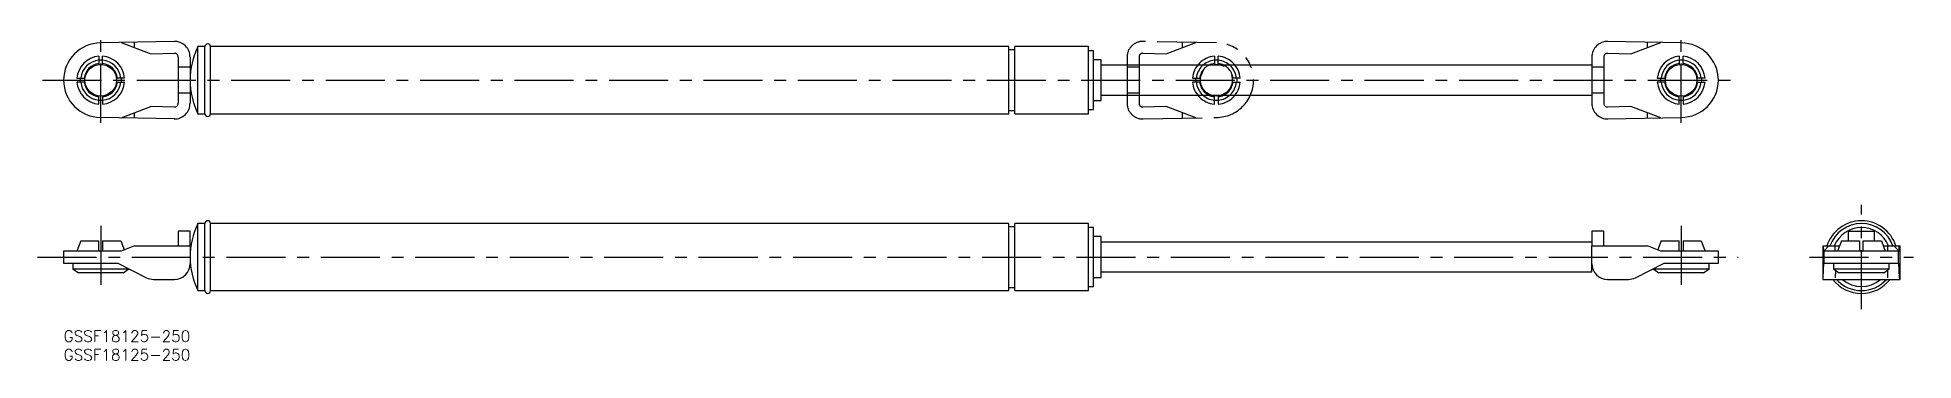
# Model space of a CAD drawing. Extents: x -7 to 497, y -8 to 79.
import ezdxf

# ---------------------------------------------------------------- set-up
doc = ezdxf.new("R2010")
doc.units = 0
doc.header["$LTSCALE"] = 0.5
doc.linetypes.add('CENTER', pattern=[50.8, 31.75, -6.35, 6.35, -6.35])
doc.linetypes.add('PHANTOM', pattern=[63.5, 31.75, -6.35, 6.35, -6.35, 6.35, -6.35])
for name, color, linetype in [('MSM_CENTER', 1, 'CENTER'), ('MSM_CONTINUOUS', 7, 'CONTINUOUS'), ('MSM_IMAGINARY', 6, 'PHANTOM'), ('MSM_PART_NUMBER', 7, 'CONTINUOUS')]:
    doc.layers.add(name, color=color, linetype=linetype)
doc.styles.get("Standard").update_dxf_attribs({"font": 'txt.shx', "height": 3, "bigfont": 'bigfont.shx'})

msp = doc.modelspace()

# ---------------------------------------------------------------- linework, layer by layer
at = {"layer": 'MSM_CENTER'}
for p, q in [((10, 55.81), (10, 78.69)), ((435, 55.81), (435, 78.69)), ((-5.72, 67.25), (450.29, 67.25)), ((483.48, 5.75), (483.48, 33.75)), ((10, 28.15), (10, 11.55)), ((435, 28.15), (435, 11.55)), ((-7.02, 19.75), (450.29, 19.75)), ((469.48, 19.75), (497.48, 19.75))]:
    msp.add_line(p, q, dxfattribs=at)
at = {"layer": 'MSM_CONTINUOUS'}
for p, q in [((29.71, 77.66), (10, 77.25)), ((15.5, 77.37), (23.5, 74.33)), ((19.09, 76), (19.09, 77.44)), ((38, 76.25), (36.14, 76.25)), ((36.14, 58.25), (36.14, 76.25)), ((38, 58.25), (38, 76.25)), ((254.2, 76.25), (39.5, 76.25)), ((39.5, 58.25), (39.5, 76.25)), ((254.2, 58.25), (254.2, 76.25)), ((275.6, 76.25), (255.8, 76.25)), ((255.8, 58.25), (255.8, 76.25)), ((275.6, 58.25), (275.6, 76.25)), ((435, 77.25), (415.29, 77.66)), ((421.5, 74.33), (429.5, 77.37)), ((425.91, 76), (425.91, 77.44)), ((9.5, 73.67), (9.5, 71.47)), ((9.5, 72.73), (10, 72.75)), ((10, 72.75), (10.5, 72.73)), ((10.5, 71.47), (10.5, 73.67)), ((23.5, 74.33), (29.78, 74.46)), ((30.8, 73.46), (30.8, 61.04)), ((34, 70.75), (30.8, 70.75)), ((34, 70.75), (30.8, 70.75)), ((34, 73.46), (34, 61.04)), ((255.8, 75.4), (254.2, 75.4)), ((277, 75.15), (275.6, 75.15)), ((277, 59.35), (277, 75.15)), ((279, 72.75), (277, 72.75)), ((279, 61.75), (279, 72.75)), ((411, 71.25), (279, 71.25)), ((411, 73.46), (411, 61.04)), ((414.2, 70.75), (411, 70.75)), ((414.2, 73.46), (414.2, 61.04)), ((415.22, 74.46), (421.5, 74.33)), ((434.5, 73.67), (434.5, 71.47)), ((434.5, 72.73), (435, 72.75)), ((435, 72.75), (435.5, 72.73)), ((435.5, 71.47), (435.5, 73.67)), ((3.58, 67.75), (5.78, 67.75)), ((5.78, 66.75), (3.58, 66.75)), ((4.5, 67.25), (4.52, 67.75)), ((4.52, 66.75), (4.5, 67.25)), ((16.42, 67.75), (14.22, 67.75)), ((14.22, 66.75), (16.42, 66.75)), ((15.48, 67.75), (15.5, 67.25)), ((15.48, 67.75), (15.5, 67.25)), ((15.5, 67.25), (15.48, 66.75)), ((15.5, 67.25), (15.48, 66.75)), ((428.58, 67.75), (430.78, 67.75)), ((430.78, 66.75), (428.58, 66.75)), ((429.5, 67.25), (429.52, 67.75)), ((429.52, 66.75), (429.5, 67.25)), ((441.42, 67.75), (439.22, 67.75)), ((439.22, 66.75), (441.42, 66.75)), ((440.48, 67.75), (440.5, 67.25)), ((440.48, 67.75), (440.5, 67.25)), ((440.5, 67.25), (440.48, 66.75)), ((440.5, 67.25), (440.48, 66.75)), ((9.5, 60.83), (9.5, 63.03)), ((10, 61.75), (9.5, 61.77)), ((10.5, 61.77), (10, 61.75)), ((10.5, 63.03), (10.5, 60.83)), ((34, 63.75), (30.8, 63.75)), ((34, 63.75), (30.8, 63.75)), ((277, 61.75), (279, 61.75)), ((279, 63.25), (411, 63.25)), ((414.2, 63.75), (411, 63.75)), ((434.5, 60.83), (434.5, 63.03)), ((435, 61.75), (434.5, 61.77)), ((435.5, 61.77), (435, 61.75)), ((435.5, 63.03), (435.5, 60.83)), ((29.8, 56.84), (10, 57.25)), ((15.5, 57.14), (23.5, 60.17)), ((19.09, 57.06), (19.09, 58.5)), ((29.78, 60.04), (23.5, 60.17)), ((36.14, 58.25), (38, 58.25)), ((39.5, 58.25), (254.2, 58.25)), ((254.2, 59.1), (255.8, 59.1)), ((255.8, 58.25), (275.6, 58.25)), ((275.6, 59.35), (277, 59.35)), ((421.5, 60.17), (415.22, 60.04)), ((415.29, 56.84), (435, 57.25)), ((429.5, 57.14), (421.5, 60.17)), ((425.91, 57.06), (425.91, 58.5)), ((34, 26.75), (30.8, 26.75)), ((30.8, 26.75), (30.8, 22.75)), ((34, 22.75), (34, 26.75)), ((38, 28.75), (36.14, 28.75)), ((36.14, 10.75), (36.14, 28.75)), ((38, 10.75), (38, 28.75)), ((254.2, 28.75), (39.5, 28.75)), ((39.5, 10.75), (39.5, 28.75)), ((254.2, 10.75), (254.2, 28.75)), ((255.8, 27.9), (254.2, 27.9)), ((275.6, 28.75), (255.8, 28.75)), ((255.8, 10.75), (255.8, 28.75)), ((275.6, 10.75), (275.6, 28.75)), ((277, 27.65), (275.6, 27.65)), ((277, 11.85), (277, 27.65)), ((279, 25.25), (277, 25.25)), ((279, 14.25), (279, 25.25)), ((414.2, 26.75), (411, 26.75)), ((411, 26.75), (411, 22.75)), ((414.2, 22.75), (414.2, 26.75)), ((479.98, 24.15), (479.98, 26.75)), ((479.98, 26.75), (486.98, 26.75)), ((486.98, 24.15), (486.98, 26.75)), ((0, 21.35), (0, 18.15)), ((10, 21.35), (0, 21.35)), ((4.62, 24.15), (3.58, 21.35)), ((4.62, 24.15), (9.5, 24.15)), ((9.5, 21.35), (9.5, 24.15)), ((15.5, 21.35), (10, 21.35)), ((10.5, 24.15), (15.38, 24.15)), ((10.5, 24.15), (10.5, 21.35)), ((15.38, 24.15), (16.09, 22.22)), ((19.09, 22.75), (15.5, 21.35)), ((16.09, 22.22), (16.3, 21.66)), ((19.09, 22.75), (29.71, 22.75)), ((29.71, 22.75), (34, 22.75)), ((34, 22.75), (34, 17.95)), ((411, 23.75), (279, 23.75)), ((411, 17.95), (411, 22.75)), ((411, 22.75), (415.29, 22.75)), ((415.29, 22.75), (425.91, 22.75)), ((429.5, 21.35), (425.91, 22.75)), ((428.91, 22.22), (428.7, 21.66)), ((429.62, 24.15), (428.91, 22.22)), ((435, 21.35), (429.5, 21.35)), ((429.62, 24.15), (434.5, 24.15)), ((434.5, 21.35), (434.5, 24.15)), ((445, 21.35), (435, 21.35)), ((435.5, 24.15), (440.38, 24.15)), ((435.5, 24.15), (435.5, 21.35)), ((440.38, 24.15), (441.09, 22.22)), ((441.09, 22.22), (441.42, 21.35)), ((445, 18.15), (445, 21.35)), ((473.06, 22.75), (473.06, 13.75)), ((473.06, 22.75), (473.07, 22.75)), ((473.07, 22.75), (477.58, 22.75)), ((473.36, 21.35), (473.29, 22.75)), ((474.72, 22.75), (473.36, 21.35)), ((493.59, 21.35), (473.36, 21.35)), ((473.48, 18.15), (473.48, 21.35)), ((476.4, 21.35), (476.4, 22.75)), ((478.1, 24.15), (477.06, 21.35)), ((478.1, 24.15), (482.98, 24.15)), ((482.98, 24.15), (482.98, 21.35)), ((483.98, 24.15), (488.85, 24.15)), ((483.98, 21.35), (483.98, 24.15)), ((488.85, 24.15), (489.9, 21.35)), ((489.37, 22.75), (493.89, 22.75)), ((490.56, 21.35), (490.56, 22.75)), ((492.23, 22.75), (493.59, 21.35)), ((493.48, 18.15), (493.48, 21.35)), ((493.59, 21.35), (493.67, 22.75)), ((493.89, 13.75), (493.89, 22.75)), ((493.89, 22.75), (493.89, 22.75)), ((0, 18.15), (10, 18.15)), ((2.5, 18.15), (2.5, 16.55)), ((2.5, 16.55), (4, 15.55)), ((2.5, 16.55), (10, 16.55)), ((10, 15.55), (4, 15.55)), ((10, 18.15), (14.54, 18.15)), ((10, 16.55), (17.5, 16.55)), ((16, 15.55), (10, 15.55)), ((14.54, 18.15), (22.3, 14.21)), ((16, 15.55), (17.5, 16.55)), ((17.5, 16.55), (17.5, 16.65)), ((279, 15.75), (411, 15.75)), ((411, 15.75), (411, 17.95)), ((422.7, 14.21), (430.46, 18.15)), ((427.5, 16.65), (427.5, 16.55)), ((427.5, 16.55), (429, 15.55)), ((427.5, 16.55), (435, 16.55)), ((435, 15.55), (429, 15.55)), ((430.46, 18.15), (435, 18.15)), ((435, 18.15), (445, 18.15)), ((435, 16.55), (442.5, 16.55)), ((441, 15.55), (435, 15.55)), ((441, 15.55), (442.5, 16.55)), ((442.5, 16.55), (442.5, 18.15)), ((473.22, 14.21), (473.38, 18.15)), ((473.38, 18.15), (493.57, 18.15)), ((475.98, 18.15), (475.98, 16.55)), ((475.98, 16.55), (477.48, 15.55)), ((475.98, 16.55), (490.98, 16.55)), ((476.5, 16.2), (476.42, 14.21)), ((489.48, 15.55), (477.48, 15.55)), ((489.48, 15.55), (490.98, 16.55)), ((490.45, 16.2), (490.53, 14.21)), ((490.98, 16.55), (490.98, 18.15)), ((493.73, 14.21), (493.57, 18.15)), ((24.2, 13.75), (29.71, 13.75)), ((29.8, 13.75), (29.71, 13.75)), ((36.14, 10.75), (38, 10.75)), ((39.5, 10.75), (254.2, 10.75)), ((254.2, 11.6), (255.8, 11.6)), ((255.8, 10.75), (275.6, 10.75)), ((275.6, 11.85), (277, 11.85)), ((277, 14.25), (279, 14.25)), ((415.29, 13.75), (415.2, 13.75)), ((415.29, 13.75), (420.8, 13.75)), ((473.07, 13.75), (473.06, 13.75)), ((473.07, 13.75), (493.89, 13.75)), ((473.18, 13.75), (473.19, 13.76)), ((473.18, 13.75), (473.18, 13.75)), ((473.18, 13.75), (473.18, 13.75)), ((473.19, 13.81), (473.2, 13.82)), ((473.19, 13.79), (473.19, 13.81)), ((473.19, 13.78), (473.19, 13.79)), ((473.19, 13.77), (473.19, 13.78)), ((473.19, 13.76), (473.19, 13.77)), ((473.19, 13.76), (473.19, 13.76)), ((473.2, 13.9), (473.21, 13.92)), ((473.2, 13.88), (473.2, 13.9)), ((473.2, 13.86), (473.2, 13.88)), ((473.2, 13.84), (473.2, 13.86)), ((473.2, 13.82), (473.2, 13.84)), ((473.21, 14.06), (473.22, 14.1)), ((473.21, 14.03), (473.21, 14.06)), ((473.21, 14), (473.21, 14.03)), ((473.21, 13.97), (473.21, 14)), ((473.21, 13.95), (473.21, 13.97)), ((473.21, 13.92), (473.21, 13.95)), ((473.22, 14.17), (473.22, 14.21)), ((473.22, 14.13), (473.22, 14.17)), ((473.22, 14.1), (473.22, 14.13)), ((493.73, 14.21), (493.73, 14.17)), ((493.73, 14.17), (493.74, 14.13)), ((493.74, 14.13), (493.74, 14.1)), ((493.74, 14.1), (493.74, 14.06)), ((493.74, 14.06), (493.74, 14.03)), ((493.74, 14.03), (493.74, 14)), ((493.74, 14), (493.74, 13.97)), ((493.74, 13.97), (493.75, 13.95)), ((493.75, 13.95), (493.75, 13.92)), ((493.75, 13.92), (493.75, 13.9)), ((493.75, 13.9), (493.75, 13.88)), ((493.75, 13.88), (493.75, 13.86)), ((493.75, 13.86), (493.75, 13.84)), ((493.75, 13.84), (493.76, 13.82)), ((493.76, 13.82), (493.76, 13.81)), ((493.76, 13.81), (493.76, 13.79)), ((493.76, 13.79), (493.76, 13.78)), ((493.76, 13.78), (493.76, 13.77)), ((493.76, 13.77), (493.77, 13.76)), ((493.77, 13.76), (493.77, 13.76)), ((493.77, 13.76), (493.77, 13.75)), ((493.77, 13.75), (493.77, 13.75)), ((493.77, 13.75), (493.77, 13.75)), ((493.89, 13.75), (493.89, 13.75))]:
    msp.add_line(p, q, dxfattribs=at)
for centre in [(10, 67.25), (435, 67.25)]:
    msp.add_circle(centre, 4.25, dxfattribs=at)
for centre, radius, start, end in [((10, 67.25), 10, 90, 270), ((29.8, 73.46), 4.2, 0, 91.1935), ((54, 67.25), 20, 153.2563, 206.7437), ((38.75, 76.25), 0.75, 0, 180), ((415.2, 73.46), 4.2, 88.8065, 180), ((435, 67.25), 10, 270, 90), ((10, 67.25), 6.44, 94.4541, 175.5459), ((10, 67.25), 5.4, 95.3128, 174.6872), ((10, 67.25), 4.5, 96.3794, 173.6206), ((10, 67.25), 6.44, 4.4541, 85.5459), ((10, 67.25), 5.4, 5.3128, 84.6872), ((10, 67.25), 4.5, 6.3794, 83.6206), ((29.8, 73.46), 1, 0, 91.1935), ((415.2, 73.46), 1, 88.8065, 180), ((435, 67.25), 6.44, 94.4541, 175.5459), ((435, 67.25), 5.4, 95.3128, 174.6872), ((435, 67.25), 4.5, 96.3794, 173.6206), ((435, 67.25), 6.44, 4.4541, 85.5459), ((435, 67.25), 5.4, 5.3128, 84.6872), ((435, 67.25), 4.5, 6.3794, 83.6206), ((10, 67.25), 6.44, 184.4541, 265.5459), ((10, 67.25), 5.4, 185.3128, 264.6872), ((10, 67.25), 4.5, 186.3794, 263.6206), ((10, 67.25), 5.4, 275.3128, 354.6872), ((10, 67.25), 6.44, 274.4541, 355.5459), ((10, 67.25), 4.5, 276.3794, 353.6206), ((435, 67.25), 6.44, 184.4541, 265.5459), ((435, 67.25), 5.4, 185.3128, 264.6872), ((435, 67.25), 4.5, 186.3794, 263.6206), ((435, 67.25), 5.4, 275.3128, 354.6872), ((435, 67.25), 6.44, 274.4541, 355.5459), ((435, 67.25), 4.5, 276.3794, 353.6206), ((29.8, 61.04), 4.2, 268.8065, 0), ((29.8, 61.04), 1, 268.8065, 0), ((415.2, 61.04), 4.2, 180, 271.1935), ((415.2, 61.04), 1, 180, 271.1935), ((38.75, 58.25), 0.75, 180, 0), ((54, 19.75), 20, 153.2563, 206.7437), ((38.75, 28.75), 0.75, 0, 180), ((483.48, 19.75), 9.75, 17.9202, 162.0798), ((483.48, 19.75), 9, 19.4712, 160.5288), ((483.48, 19.75), 7.9, 22.318, 157.682), ((29.8, 17.95), 4.2, 270, 0), ((415.2, 17.95), 4.2, 180, 270), ((24.2, 17.95), 4.2, 243.0341, 270), ((38.75, 10.75), 0.75, 180, 0), ((420.8, 17.95), 4.2, 270, 296.9659), ((483.48, 19.75), 9.75, 217.9799, 322.0201), ((483.48, 19.75), 9, 221.8103, 318.1897), ((483.48, 19.75), 7.9, 229.4196, 310.5804)]:
    msp.add_arc(centre, radius, start, end, dxfattribs=at)
at = {"layer": 'MSM_IMAGINARY'}
for p, q in [((310, 77.25), (290.29, 77.66)), ((296.5, 74.33), (304.5, 77.37)), ((300.91, 76), (300.91, 77.44)), ((286, 73.46), (286, 61.04)), ((289.2, 70.75), (286, 70.75)), ((289.2, 73.46), (289.2, 61.04)), ((290.22, 74.46), (296.5, 74.33)), ((309.5, 73.67), (309.5, 71.47)), ((309.5, 72.73), (310, 72.75)), ((310, 72.75), (310.5, 72.73)), ((310.5, 71.47), (310.5, 73.67)), ((303.58, 67.75), (305.78, 67.75)), ((305.78, 66.75), (303.58, 66.75)), ((304.5, 67.25), (304.52, 67.75)), ((304.52, 66.75), (304.5, 67.25)), ((316.42, 67.75), (314.22, 67.75)), ((314.22, 66.75), (316.42, 66.75)), ((315.48, 67.75), (315.5, 67.25)), ((315.48, 67.75), (315.5, 67.25)), ((315.5, 67.25), (315.48, 66.75)), ((315.5, 67.25), (315.48, 66.75)), ((289.2, 63.75), (286, 63.75)), ((309.5, 60.83), (309.5, 63.03)), ((310, 61.75), (309.5, 61.77)), ((310.5, 61.77), (310, 61.75)), ((310.5, 63.03), (310.5, 60.83)), ((296.5, 60.17), (290.22, 60.04)), ((290.29, 56.84), (310, 57.25)), ((304.5, 57.14), (296.5, 60.17)), ((300.91, 57.06), (300.91, 58.5))]:
    msp.add_line(p, q, dxfattribs=at)
msp.add_circle((310, 67.25), 4.25, dxfattribs=at)
for centre, radius, start, end in [((290.2, 73.46), 4.2, 88.8065, 180), ((310, 67.25), 10, 270, 90), ((290.2, 73.46), 1, 88.8065, 180), ((310, 67.25), 6.44, 94.4541, 175.5459), ((310, 67.25), 5.4, 95.3128, 174.6872), ((310, 67.25), 4.5, 96.3794, 173.6206), ((310, 67.25), 6.44, 4.4541, 85.5459), ((310, 67.25), 5.4, 5.3128, 84.6872), ((310, 67.25), 4.5, 6.3794, 83.6206), ((310, 67.25), 6.44, 184.4541, 265.5459), ((310, 67.25), 5.4, 185.3128, 264.6872), ((310, 67.25), 4.5, 186.3794, 263.6206), ((310, 67.25), 5.4, 275.3128, 354.6872), ((310, 67.25), 6.44, 274.4541, 355.5459), ((310, 67.25), 4.5, 276.3794, 353.6206), ((290.2, 61.04), 4.2, 180, 271.1935), ((290.2, 61.04), 1, 180, 271.1935)]:
    msp.add_arc(centre, radius, start, end, dxfattribs=at)

# ---------------------------------------------------------------- texts
at = {"layer": 'MSM_PART_NUMBER', "char_height": 3, "width": 121.0942, "attachment_point": 1}
for insert in [(0, 0), (0, -5)]:
    msp.add_mtext('{GSSF18125-250}', dxfattribs=dict(at, insert=insert))

doc.saveas('drawing.dxf')
